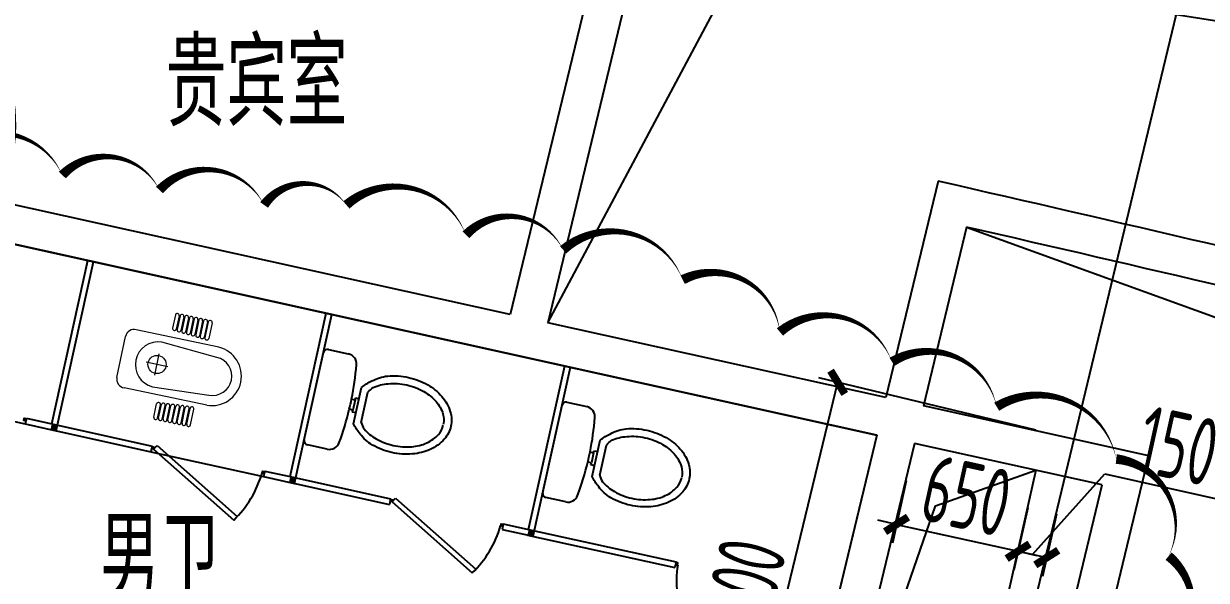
# Model space of a CAD drawing. Header units: millimetres. Extents: x 11639278 to 23698211, y -13072636 to -5537337.
# Drawn here: x 11786703 to 11792853, y -6316888 to -6313994 of the extents above; entities that cross this region are included whole.
import ezdxf
from ezdxf.enums import TextEntityAlignment as Align

# ---------------------------------------------------------------- set-up
doc = ezdxf.new("R2010")
doc.units = ezdxf.units.MM
doc.header["$LTSCALE"] = 10
for name, pattern in [('A2-RI-F1$0$$0$AUDIT_I_130807214254-2', [0]), ('A2-RI-F1$0$CENTER', [2, 1.25, -0.25, 0.25, -0.25]), ('A2-RI-F1$0$DOTE', [2.4200000000000004, 2, -0.2, 0.02, -0.2])]:
    doc.linetypes.add(name, pattern=pattern)
for name, color, linetype in [('A2-RB-F1$0$A-DIMS-100', 1, 'Continuous'), ('A2-RD-F1（少）$0$A-1-1-X-toilel$0$A-FIXT', 55, 'Continuous'), ('A2-RI-F1$0$$0$B1-WC-FIXT', 55, 'A2-RI-F1$0$$0$AUDIT_I_130807214254-2'), ('A2-RI-F1$0$A-1-1-X-toilel$0$A-FIXT', 55, 'Continuous'), ('A2-RI-F1$0$A-DOOR', 32, 'Continuous'), ('A2-RI-F1$0$A-GRID', 1, 'A2-RI-F1$0$CENTER'), ('A2-RI-F1$0$A-HATH-GRAY', 8, 'Continuous'), ('A2-RI-F1$0$A-HOLE', 2, 'Continuous'), ('A2-RI-F1$0$A-SYMB-AREA', 4, 'Continuous'), ('A2-RI-F1$0$A-SYMB-NAME', 4, 'Continuous'), ('A2-RI-F1$0$A-SYMB-VOID', 35, 'Continuous'), ('A2-RI-F1$0$A-WALL', 7, 'Continuous')]:
    doc.layers.add(name, color=color, linetype=linetype)
doc.layers.add('A2-RI-F1$0$A-X-AREA', color=6, linetype='Continuous', plot=False)
doc.styles.add('A2-RB-F1$0$XD2008', font='hzs.shx', dxfattribs={"width": 0.7, "bigfont": 'hztxt.shx'})
doc.styles.add('A2-RI-F1$0$ECADI', font='hzs.shx', dxfattribs={"width": 0.7, "bigfont": 'hztxt.shx'})
doc.dimstyles.new('A2-RB-F1$0$XD100$0', dxfattribs={"dimscale": 100, "dimtxt": 3.5, "dimasz": 1, "dimexe": 1, "dimexo": 2, "dimgap": 0.5, "dimtad": 1, "dimdec": 0, "dimdsep": 46, "dimtxsty": 'A2-RB-F1$0$XD2008', "dimblk1": 'A2-RB-F1$0$_ArchTick', "dimblk2": 'A2-RB-F1$0$_ArchTick', "dimsah": 1, "dimcen": 2.5, "dimclrt": 4, "dimaunit": 1, "dimadec": 0, "dimazin": 0, "dimtfac": 1, "dimtdec": 0, "dimtix": 1, "dimtmove": 1, "dimatfit": 3, "dimfxl": 0, "dimtolj": 1, "dimtzin": 0, "dimarcsym": 0})

# ---------------------------------------------------------------- blocks, each defined once
blk = doc.blocks.new('A2-RB-F1$0$_ArchTick')
at = {"color": 0, "linetype": 'ByBlock', "const_width": 0.4}
blk.add_lwpolyline([(-0.5, -0.5), (0.5, 0.5)], dxfattribs=at)
blk = doc.blocks.new('*D1419')
at = {"layer": 'A2-RB-F1$0$A-DIMS-100', "color": 0, "lineweight": -2, "transparency": 16777216}
for p, q in [((11791968.93455831, -6316107.455299065), (11790838.79786423, -6315835.062288916)), ((11790373.54025455, -6318192.151865003), (11790936.01390058, -6315858.493940074)), ((11791406.46091228, -6318441.113223994), (11790276.3242182, -6318168.720213844))]:
    blk.add_line(p, q, dxfattribs=at)
at = {"layer": 'Defpoints', "color": 0, "transparency": 16777216}
for p in [(11790936.01390058, -6315858.493940074), (11792163.36663101, -6316154.318601381), (11791600.89298499, -6318487.97652631)]:
    blk.add_point(p, dxfattribs=at)
at = {"layer": 'A2-RB-F1$0$A-DIMS-100', "color": 0, "lineweight": -2, "transparency": 16777216, "xscale": 100, "yscale": 100, "zscale": 100}
for p, rotation in [((11790936.01390058, -6315858.493940074), 76.44866309353561), ((11790373.54025455, -6318192.151865003), 256.4486630935356)]:
    blk.add_blockref('A2-RB-F1$0$_ArchTick', p, dxfattribs=dict(at, rotation=rotation))
at = {"layer": 'A2-RB-F1$0$A-DIMS-100', "color": 4, "transparency": 16777216, "insert": (11790436.04099577, -6316972.601687435), "char_height": 350, "attachment_point": 5, "rotation": 76.44866309353561, "style": 'A2-RB-F1$0$XD2008'}
blk.add_mtext('\\A1;2400', dxfattribs=at)
blk = doc.blocks.new('*D723')
at = {"layer": 'A2-RB-F1$0$A-DIMS-100', "color": 0, "lineweight": -2, "transparency": 16777216}
for p, q in [((11791292.04228472, -6316371.216759792), (11791220.47340048, -6316694.701860946)), ((11791924.072569, -6316511.049172752), (11791852.50368476, -6316834.534273906)), ((11791242.07534607, -6316597.062955039), (11791144.43644016, -6316575.461009448)), ((11791242.07534607, -6316597.062955039), (11791874.10563035, -6316736.895367999)), ((11791874.10563035, -6316736.895367999), (11791971.74453625, -6316758.497313588))]:
    blk.add_line(p, q, dxfattribs=at)
at = {"layer": 'Defpoints', "color": 0, "transparency": 16777216}
for p in [(11791335.2461759, -6316175.938947977), (11791967.27646018, -6316315.771360938), (11791874.10563035, -6316736.895367999)]:
    blk.add_point(p, dxfattribs=at)
at = {"layer": 'A2-RB-F1$0$A-DIMS-100', "color": 0, "lineweight": -2, "transparency": 16777216, "xscale": 100, "yscale": 100, "zscale": 100}
for p, rotation in [((11791242.07534607, -6316597.062955039), 347.5246565948707), ((11791874.10563035, -6316736.895367999), 167.5246565948707)]:
    blk.add_blockref('A2-RB-F1$0$_ArchTick', p, dxfattribs=dict(at, rotation=rotation))
at = {"layer": 'A2-RB-F1$0$A-DIMS-100', "color": 4, "transparency": 16777216, "insert": (11791606.69486579, -6316447.291623227), "char_height": 350, "attachment_point": 5, "rotation": 347.5246565948707, "style": 'A2-RB-F1$0$XD2008'}
blk.add_mtext('\\A1;650', dxfattribs=at)
blk = doc.blocks.new('*D724')
at = {"layer": 'A2-RB-F1$0$A-DIMS-100', "color": 0, "lineweight": -2, "transparency": 16777216}
for p, q in [((11791948.71493213, -6316753.402169913), (11792324.68054707, -6316335.19902721)), ((11792324.68054707, -6316335.19902721), (11792991.87973743, -6316482.812322071)), ((11791924.072569, -6316511.049172753), (11791852.50368476, -6316834.534273921)), ((11792073.29117256, -6316544.062776553), (11792001.72228832, -6316867.54787772)), ((11791874.10563035, -6316736.895368013), (11792023.32423391, -6316769.908971813))]:
    blk.add_line(p, q, dxfattribs=at)
at = {"layer": 'Defpoints', "color": 0, "transparency": 16777216}
for p in [(11791967.27646018, -6316315.771360938), (11792116.49506374, -6316348.784964738), (11792023.32423391, -6316769.908971813)]:
    blk.add_point(p, dxfattribs=at)
at = {"layer": 'A2-RB-F1$0$A-DIMS-100', "color": 0, "lineweight": -2, "transparency": 16777216, "xscale": 100, "yscale": 100, "zscale": 100}
for p, rotation in [((11791874.10563035, -6316736.895368013), 167.5246565948673), ((11792023.32423391, -6316769.908971813), 347.5246565948672)]:
    blk.add_blockref('A2-RB-F1$0$_ArchTick', p, dxfattribs=dict(at, rotation=rotation))
at = {"layer": 'A2-RB-F1$0$A-DIMS-100', "color": 4, "transparency": 16777216, "insert": (11792706.88451982, -6316189.318136349), "char_height": 350, "attachment_point": 5, "rotation": 347.5246565948673, "style": 'A2-RB-F1$0$XD2008'}
blk.add_mtext('\\A1;150', dxfattribs=at)
blk = doc.blocks.new('A2-RI-F1$0$5erhfh')
at = {"layer": 'A2-RI-F1$0$A-SYMB-AREA', "style": 'A2-RI-F1$0$ECADI', "width": 0.7}
blk.add_attdef('340M2', text='', height=2.5, dxfattribs=at).set_placement((0, 1.25), align=Align.MIDDLE_LEFT)
at = {"layer": 'A2-RI-F1$0$A-SYMB-NAME', "style": 'A2-RI-F1$0$ECADI', "width": 0.7}
blk.add_attdef('CHINESENAME', (-12.29193252821193, 3.0875), '', height=4.5, dxfattribs=at)
blk = doc.blocks.new('A2-RI-F1$0$door-1000')
for p, q in [((0.6493001440558146, 0.6470603530760854), (0.7083274303022336, 0.7058840215922828)), ((0.7083274303022336, 0.7058840215922828), (0.7083274303022336, 0.7058840215922828)), ((0.7083274303022336, 0.7058840215922828), (0.7671510987011061, 0.6468567355786945)), ((0.6787119787186384, 0.6175467101875256), (0.6493001440558146, 0.6470603530760854)), ((0.7082256213780056, 0.6469585443846881), (0.6787119787186384, 0.6175467101875256)), ((0.7376374560417389, 0.617444901379713), (0.7082256213780056, 0.6469585443846881)), ((0.7671510987011061, 0.6468567355786945), (0.7376374560417389, 0.617444901379713)), ((0.05902728531691537, 0.058823668749028), (-4.638422979041934e-10, 3.510649548843503e-10)), ((-4.638422979041934e-10, 3.510649548843503e-10), (0.05882366746845946, -0.05902728554610803)), ((-4.638422979041934e-10, 3.510649548843503e-10), (-4.638422979041934e-10, 3.510649548843503e-10)), ((0.05892547639177792, -0.0001018084567476762), (0.0884391195140779, 0.02931002574223385)), ((0.0884391195140779, 0.02931002574223385), (0.05902728531691537, 0.058823668749028)), ((0.05882366746845946, -0.05902728554610803), (0.08833731059166894, -0.02961545134712651)), ((0.08833731059166894, -0.02961545134712651), (0.05892547639177792, -0.0001018084567476762)), ((0.1178509532483076, -0.000203617149963975), (0.08833731059166894, -0.02961545134712651)), ((0.08833731059166894, -0.02961545134712651), (0.6765739950369607, -0.619888310551687)), ((0.7060876381601702, -0.5904764763545245), (0.1178509532483076, -0.000203617149963975)), ((0.5050864988024841, -0.3887795741884474), (0.5300519447773695, -0.3639002478448674)), ((0.4506074101691411, -0.4430707346164127), (0.4755728561449359, -0.4181914085038443)), ((0.6182652814331959, -0.502350123713768), (0.6432307274099003, -0.4774707974866033)), ((0.5637861927989434, -0.5566412841435522), (0.588751638309077, -0.5317619579127495)), ((0.6765739950369607, -0.619888310551687), (0.7060876381601702, -0.5904764763545245))]:
    blk.add_line(p, q)
at = {"lineweight": 13}
for p, q in [((0.6432307274099003, -0.4774707974866033), (0.5300519447773695, -0.3639002478448674)), ((0.5637861927989434, -0.5566412841435522), (0.4506074101691411, -0.4430707346164127))]:
    blk.add_line(p, q, dxfattribs=at)
blk.add_arc((0.1481008371338248, 0.02847035136255727), 0.833333333809029, 312.0349782215454, 44.97267390679077, dxfattribs=at)
blk = doc.blocks.new('A2-RI-F1$0$A-1-1-X-toilel$0$A-1-10-01~10(B1~wd)$0$A1088D2A')
at = {"layer": 'A2-RI-F1$0$A-1-1-X-toilel$0$A-FIXT'}
for p, q in [((-0.4300000000000068, 0), (0.4300000000000068, 0)), ((-0.4699999999999704, -0.235336267095184), (-0.4700000000000131, -0.0400000000000027)), ((0.4700000000000131, -0.03999999999999559), (0.4700000000000273, -0.2353362670951911)), ((-0.1762938147833138, -0.4309881117825811), (0.1809100379928869, -0.4309881117825811)), ((-0.06999999999997897, -0.3957167111844802), (-0.04999999999996874, -0.3957167111844767)), ((-0.06999999999999318, -0.4309881117825811), (-0.06999999999997897, -0.3957167111844802)), ((-0.04999999999996874, -0.3957167111844767), (-0.04999999999998295, -0.3605386372609218)), ((0.04999999999999716, -0.3957167111844802), (-0.04999999999996874, -0.3957167111844767)), ((0.05000000000001137, -0.3605386372609218), (0.04999999999999716, -0.3957167111844802)), ((0.04999999999999716, -0.3957167111844802), (0.07000000000000739, -0.3957167111844802)), ((0.07000000000000739, -0.3957167111844802), (0.07000000000000739, -0.4309881117825811)), ((-0.1484167180438694, -0.4997169248503378), (0.1484167180438694, -0.4997169248503378))]:
    blk.add_line(p, q, dxfattribs=at)
for points in [[(0.002308111604786557, -1.35, -0.128380851963308), (-0.133145106430043, -1.314637976685676, -0.106267858386305), (-0.2593697823085719, -1.203377380979279, -0.0850651022026369), (-0.3381833015746485, -1.047009278842657, -0.07442225656738125), (-0.367760314940713, -0.8493990655887919, -0.07442225656738106), (-0.3381833015746487, -0.6517888523349271, -0.09398519693808477), (-0.2593697823085721, -0.5142866828826407, -0.0738717931688168), (-0.1762938147833138, -0.4309881117825811, -0.1309213330563596)], [(0.180910037992887, -0.4309881117825811, -0.07387179316881685), (0.2639860055181452, -0.5142866828826407, -0.09398519693808455), (0.3427995247842218, -0.6517888523349271, -0.0744222565673809), (0.3723765381502862, -0.8493990655887919, -0.07442225656738098), (0.3427995247842218, -1.047009278842656, -0.08506510220263751), (0.2639860055181452, -1.203377380979279, -0.106267858386305), (0.1377613296396161, -1.314637976685676, -0.1283808519633083), (0.002308111604786557, -1.35, -0.1309213330563591)], [(-0.1484167180438695, -0.4997169248503378, 0.07365400395430324), (-0.2043185169707629, -0.5395298440589007, 0.08506510220264732), (-0.2718499929185088, -0.6735140745154038, 0.07442225656737694), (-0.298175316120222, -0.8493990655887919, 0.07442225656738169), (-0.2718499929185058, -1.02528405666219, 0.08506510220263948), (-0.2043185169707648, -1.15926828711868, 0.1062678583862979), (-0.1014907335803409, -1.249905718790097, 0.1283808519633133), (-0.00230811160478661, -1.275798777969936, 0.1313960865787941)], [(0.1484167180438695, -0.4997169248503378, -0.07365400395430324), (0.2043185169707629, -0.5395298440589007, -0.08506510220264732), (0.2718499929185088, -0.6735140745154038, -0.07442225656737694), (0.298175316120222, -0.8493990655887919, -0.07442225656738169), (0.2718499929185058, -1.02528405666219, -0.08506510220263948), (0.2043185169707648, -1.15926828711868, -0.1062678583862979), (0.1014907335803409, -1.249905718790097, -0.1283808519633133), (0.002308111604786609, -1.275798777969936, -0.1313960865787941)]]:
    blk.add_lwpolyline(points, format="xyb", dxfattribs=at)
for centre, radius, start, end in [((-0.4300000000000104, -0.0400000000000027), 0.0400000000000027, 89.99999999999491, 180), ((0.4300000000000104, -0.0400000000000027), 0.0400000000000027, 1.017777498068325e-11, 90.0000000000051), ((-0.3699999999999424, -0.2353362670952195), 0.1000000000000286, 179.9999999999796, 262.0681383419005), ((9.201519754475918e-13, 2.420261888217401), 2.781250000000108, 262.068138341904, 268.9699080231065), ((-8.704157186678607e-13, 2.420261888217535), 2.781250000000242, 271.0300919768929, 277.9318616580958), ((0.3700000000000063, -0.2353362670952266), 0.100000000000021, 277.931861658096, 2.035554996136651e-11), ((2.842084206866602e-14, 2.420261888217462), 2.781250000000046, 268.969908023125, 271.0300919768748)]:
    blk.add_arc(centre, radius, start, end, dxfattribs=at)
blk = doc.blocks.new('A2-RI-F1$0$hryhyh')
at = {"layer": 'A2-RI-F1$0$$0$B1-WC-FIXT', "lineweight": 13}
for p, q in [((281.1622220370919, 218.4351166635752), (266.6157550178468, 149.4464007876813)), ((281.1622220370919, 218.4351166635752), (266.6157550178468, 149.4464007876813)), ((300.7319285906851, 214.3087883628905), (286.1854615751654, 145.32007248234)), ((300.7319285906851, 214.3087883628905), (286.1854615751654, 145.32007248234)), ((305.6243552304804, 213.277206283994), (290.6772738154978, 142.3885188987479)), ((305.6243552304804, 213.277206283994), (290.6772738154978, 142.3885188987479)), ((293.0102394632995, 226.1568057946861), (293.0102394632995, 226.1568057946861)), ((293.0102394632995, 226.1568057946861), (293.0102394632995, 226.1568057946861)), ((325.1940617859364, 209.1508779814467), (310.2469803728163, 138.2621905943379)), ((325.1940617859364, 209.1508779814467), (310.2469803728163, 138.2621905943379)), ((330.0864884257317, 208.1192959044129), (314.7387926131487, 135.3306370098144)), ((330.0864884257317, 208.1192959044129), (314.7387926131487, 135.3306370098144)), ((317.4723726585507, 220.9988954141736), (317.4723726585507, 220.9988954141736)), ((317.4723726585507, 220.9988954141736), (317.4723726585507, 220.9988954141736)), ((349.6561949830502, 203.9929676018655), (334.3084991704673, 131.204308707267)), ((349.6561949830502, 203.9929676018655), (334.3084991704673, 131.204308707267)), ((354.5486216247082, 202.9613855239004), (338.8003114107996, 128.2727551171556)), ((354.5486216247082, 202.9613855239004), (338.8003114107996, 128.2727551171556)), ((341.934505853802, 215.8409850355238), (341.934505853802, 215.8409850355238)), ((341.934505853802, 215.8409850355238), (341.934505853802, 215.8409850355238)), ((374.1183281783015, 198.8350572232157), (358.3700179681182, 124.146426813677)), ((374.1183281783015, 198.8350572232157), (358.3700179681182, 124.146426813677)), ((379.0107548162341, 197.8034751471132), (362.8618302121758, 121.2148732291535)), ((379.0107548162341, 197.8034751471132), (362.8618302121758, 121.2148732291535)), ((366.3966390527785, 210.6830746522173), (366.3966390527785, 210.6830746522173)), ((366.3966390527785, 210.6830746522173), (366.3966390527785, 210.6830746522173)), ((398.5804613754153, 193.6771468454972), (382.4315367676318, 117.0885449247435)), ((398.5804613754153, 193.6771468454972), (382.4315367676318, 117.0885449247435)), ((403.4728880152106, 192.645564770326), (386.9233490079641, 114.1569913430139)), ((403.4728880152106, 192.645564770326), (386.9233490079641, 114.1569913430139)), ((390.8587722480297, 205.5251642735675), (390.8587722480297, 205.5251642735675)), ((390.8587722480297, 205.5251642735675), (390.8587722480297, 205.5251642735675)), ((423.0425945725292, 188.5192364649847), (406.4930555652827, 110.0306630367413)), ((423.0425945725292, 188.5192364649847), (406.4930555652827, 110.0306630367413)), ((427.9350212123245, 187.4876543916762), (410.9848678056151, 107.0991094484925)), ((427.9350212123245, 187.4876543916762), (410.9848678056151, 107.0991094484925)), ((415.3209054488689, 200.3672538939863), (415.3209054488689, 200.3672538939863)), ((415.3209054488689, 200.3672538939863), (415.3209054488689, 200.3672538939863)), ((439.7830386422575, 195.2093435181305), (439.7830386422575, 195.2093435181305)), ((439.7830386422575, 195.2093435181305), (439.7830386422575, 195.2093435181305)), ((464.2451718375087, 190.051433134824), (464.2451718375087, 190.051433134824)), ((464.2451718375087, 190.051433134824), (464.2451718375087, 190.051433134824)), ((507.6335885543376, 50.25531453359872), (78.15152756311, 140.8128289682791)), ((274.3374441452324, 137.5983833577484), (274.3374441452324, 137.5983833577484)), ((274.3374441452324, 137.5983833577484), (274.3374441452324, 137.5983833577484)), ((298.3989629428834, 130.5405014688149), (298.3989629428834, 130.5405014688149)), ((298.3989629428834, 130.5405014688149), (298.3989629428834, 130.5405014688149)), ((298.7995773423463, 132.4404729763046), (298.7995773423463, 132.4404729763046)), ((298.7995773423463, 132.4404729763046), (298.7995773423463, 132.4404729763046)), ((322.4604817405343, 123.4826195789501), (322.4604817405343, 123.4826195789501)), ((322.4604817405343, 123.4826195789501), (322.4604817405343, 123.4826195789501)), ((323.2617105375975, 127.2825626004487), (323.2617105375975, 127.2825626004487)), ((323.2617105375975, 127.2825626004487), (323.2617105375975, 127.2825626004487)), ((447.5047277677804, 183.3613260863349), (430.5545743629336, 102.9727811468765)), ((447.5047277677804, 183.3613260863349), (430.5545743629336, 102.9727811468765)), ((452.3971544075757, 182.329744012095), (435.046386603266, 100.0412275604904)), ((452.3971544075757, 182.329744012095), (435.046386603266, 100.0412275604904)), ((471.9668609648943, 178.203415710479), (454.6160931605846, 95.91489925794303)), ((471.9668609648943, 178.203415710479), (454.6160931605846, 95.91489925794303)), ((-22.37881116755307, -106.1347366115078), (22.37881116755307, 106.1347366115078)), ((496.5116420537233, -2.492119202390313), (210.391920318827, 76.8984239352867)), ((346.5220005400479, 116.424737688154), (346.5220005400479, 116.424737688154)), ((346.5220005400479, 116.424737688154), (346.5220005400479, 116.424737688154)), ((370.5835193376988, 109.3668558001518), (370.5835193376988, 109.3668558001518)), ((370.5835193376988, 109.3668558001518), (370.5835193376988, 109.3668558001518)), ((394.6450381353498, 102.3089739112183), (394.6450381353498, 102.3089739112183)), ((394.6450381353498, 102.3089739112183), (394.6450381353498, 102.3089739112183)), ((418.7065569330007, 95.25109202135354), (418.7065569330007, 95.25109202135354)), ((418.7065569330007, 95.25109202135354), (418.7065569330007, 95.25109202135354)), ((442.7680757306516, 88.19321013148874), (442.7680757306516, 88.19321013148874)), ((442.7680757306516, 88.19321013148874), (442.7680757306516, 88.19321013148874)), ((174.1251322049648, -95.10204465128481), (197.6992923822254, 16.70180689077824)), ((241.8141380641609, -50.98719897028059), (130.0102865230292, -27.41303879115731)), ((444.1264125537127, -250.9366185208783), (14.64435158483684, -160.3791040889919)), ((161.4325042162091, -155.29866168648), (455.2483590394258, -198.1891847793013)), ((195.4171531014144, -236.6924688518047), (195.4171531014144, -236.6924688518047)), ((219.8792862985283, -241.8503792276606), (219.8792862985283, -241.8503792276606)), ((220.279900694266, -239.9504077229649), (220.279900694266, -239.9504077229649)), ((245.1426482908428, -243.2083465876058), (245.1426482908428, -243.2083465876058)), ((188.5923752114177, -317.5292021594942), (203.1388422269374, -248.5404862836003)), ((193.484801851213, -318.5607842346653), (208.4318832661957, -247.6720968466252)), ((213.0545084085315, -322.6871125372127), (228.0015898216516, -251.7984251528978)), ((217.9469350483268, -323.7186946142465), (233.2946308609098, -250.9300357159227)), ((237.5166416056454, -327.8450229158625), (252.8643374163657, -255.0563640194014)), ((242.4090682454407, -328.8766049928963), (258.157378455624, -254.1879745833576)), ((244.3414194937795, -247.0082896100357), (244.3414194937795, -247.0082896100357)), ((261.9787748008966, -333.0029332954437), (277.7270850129426, -258.3143028868362)), ((266.8712014406919, -334.0345153734088), (283.0201260484755, -257.4459134563804)), ((270.0053958836943, -246.4662854615599), (270.0053958836943, -246.4662854615599)), ((286.4409079980105, -338.1608436750248), (302.5898326057941, -261.5722417589277)), ((291.3333346378058, -339.1924257539213), (307.8828736450523, -260.7038523238152)), ((294.8681434802711, -249.7242243262008), (294.8681434802711, -249.7242243262008)), ((310.9030411951244, -343.3187540536746), (327.4525802005082, -264.8301806244999)), ((315.795467833057, -344.3503361316398), (332.7456212379038, -263.9617911921814)), ((319.7308910749853, -252.9821631973609), (319.7308910749853, -252.9821631973609)), ((335.3651743903756, -348.4766644332558), (352.3153277952224, -268.0881194975227)), ((340.2576010301709, -349.5082465121523), (357.6083688344806, -267.2197300614789)), ((344.5936386696994, -256.2401020638645), (344.5936386696994, -256.2401020638645)), ((359.8273075874895, -353.6345748128369), (377.1780753917992, -271.3460583621636)), ((369.4563862644136, -259.498040933162), (369.4563862644136, -259.498040933162)), ((176.7443577833474, -325.2508912822232), (176.7443577833474, -325.2508912822232)), ((201.2064909785986, -330.408801663667), (201.2064909785986, -330.408801663667)), ((225.6686241757125, -335.5667120432481), (225.6686241757125, -335.5667120432481)), ((250.1307573709637, -340.7246224246919), (250.1307573709637, -340.7246224246919)), ((274.5928905680776, -345.8825328014791), (274.5928905680776, -345.8825328014791)), ((299.0550237633288, -351.0404431829229), (299.0550237633288, -351.0404431829229)), ((323.5171569604427, -356.1983535634354), (323.5171569604427, -356.1983535634354)), ((347.9792901575565, -361.3562639411539), (347.9792901575565, -361.3562639411539))]:
    blk.add_line(p, q, dxfattribs=at)
blk.add_lwpolyline([(169.0226686559618, -313.4028738550842), (183.5691356696188, -244.4141579801217)], dxfattribs=at)
blk.add_circle((185.9122122935951, -39.20011888351291), 47.13108227335032, dxfattribs=at)
for centre, radius, start, end in [((290.9470753092319, 216.3719525123015), 9.999999999999996, 78.0934284001386, 168.0934283891294), ((290.9470753092319, 216.3719525123015), 9.999999999999996, 78.0934284001386, 168.0934283891294), ((290.9470753092319, 216.3719525123015), 9.999999999999996, 348.0934283891294, 78.0934284001386), ((290.9470753092319, 216.3719525123015), 9.999999999999996, 348.0934283891294, 78.0934284001386), ((315.4092085082084, 211.2140421327204), 9.999999999999996, 78.0934284001386, 168.0934283891294), ((315.4092085082084, 211.2140421327204), 9.999999999999996, 78.0934284001386, 168.0934283891294), ((315.4092085082084, 211.2140421327204), 9.999999999999996, 348.0934283891294, 78.0934284001386), ((315.4092085082084, 211.2140421327204), 9.999999999999996, 348.0934283891294, 78.0934284001386), ((339.8713417053223, 206.0561317559332), 9.999999999999996, 78.0934284001386, 168.0934283891294), ((339.8713417053223, 206.0561317559332), 9.999999999999996, 78.0934284001386, 168.0934283891294), ((339.8713417053223, 206.0561317559332), 9.999999999999996, 348.0934283891294, 78.0934284001386), ((339.8713417053223, 206.0561317559332), 9.999999999999996, 348.0934283891294, 78.0934284001386), ((364.3334749005735, 200.8982213754207), 9.999999999999996, 78.0934284001386, 168.0934283891294), ((364.3334749005735, 200.8982213754207), 9.999999999999996, 78.0934284001386, 168.0934283891294), ((364.3334749005735, 200.8982213754207), 9.999999999999996, 348.0934283891294, 78.0934284001386), ((364.3334749005735, 200.8982213754207), 9.999999999999996, 348.0934283891294, 78.0934284001386), ((388.7956081014127, 195.7403109949082), 9.999999999999996, 78.0934284001386, 168.0934283891294), ((388.7956081014127, 195.7403109949082), 9.999999999999996, 78.0934284001386, 168.0934283891294), ((388.7956081014127, 195.7403109949082), 9.999999999999996, 348.0934283891294, 78.0934284001386), ((388.7956081014127, 195.7403109949082), 9.999999999999996, 348.0934283891294, 78.0934284001386), ((413.2577412966639, 190.5824006162584), 9.999999999999996, 78.0934284001386, 168.0934283891294), ((413.2577412966639, 190.5824006162584), 9.999999999999996, 78.0934284001386, 168.0934283891294), ((413.2577412966639, 190.5824006162584), 9.999999999999996, 348.0934283891294, 78.0934284001386), ((413.2577412966639, 190.5824006162584), 9.999999999999996, 348.0934283891294, 78.0934284001386), ((437.7198744881898, 185.4244902366772), 9.999999999999996, 78.0934284001386, 168.0934283891294), ((437.7198744881898, 185.4244902366772), 9.999999999999996, 78.0934284001386, 168.0934283891294), ((437.7198744881898, 185.4244902366772), 9.999999999999996, 348.0934283891294, 78.0934284001386), ((437.7198744881898, 185.4244902366772), 9.999999999999996, 348.0934283891294, 78.0934284001386), ((462.1820076871663, 180.2665798580274), 9.999999999999996, 78.0934284001386, 168.0934283891294), ((462.1820076871663, 180.2665798580274), 9.999999999999996, 78.0934284001386, 168.0934283891294), ((462.1820076871663, 180.2665798580274), 9.999999999999996, 348.0934283891294, 78.0934284001386), ((462.1820076871663, 180.2665798580274), 9.999999999999996, 348.0934283891294, 78.0934284001386), ((65.53343231417239, 98.9178617009893), 43.75390965208761, 73.23853746128947, 170.5061115302205), ((276.4006082955748, 147.3832366364077), 9.999999999999996, 168.0934283891294, 258.0934284001386), ((276.4006082955748, 147.3832366364077), 9.999999999999996, 168.0934283891294, 258.0934284001386), ((276.4006082955748, 147.3832366364077), 9.999999999999996, 258.0934284001386, 348.0934283891294), ((276.4006082955748, 147.3832366364077), 9.999999999999996, 258.0934284001386, 348.0934283891294), ((300.4621270950884, 140.3253547493368), 9.999999999999996, 168.0934283891294, 258.0934284001386), ((300.4621270950884, 140.3253547493368), 9.999999999999996, 168.0934283891294, 258.0934284001386), ((300.4621270950884, 140.3253547493368), 9.999999999999996, 258.0934284001386, 348.0934283891294), ((300.4621270950884, 140.3253547493368), 9.999999999999996, 258.0934284001386, 348.0934283891294), ((324.5236458908767, 133.2674728576094), 9.999999999999996, 168.0934283891294, 258.0934284001386), ((324.5236458908767, 133.2674728576094), 9.999999999999996, 168.0934283891294, 258.0934284001386), ((324.5236458908767, 133.2674728576094), 9.999999999999996, 258.0934284001386, 348.0934283891294), ((324.5236458908767, 133.2674728576094), 9.999999999999996, 258.0934284001386, 348.0934283891294), ((348.5851646941155, 126.2095909649506), 9.999999999999996, 168.0934283891294, 258.0934284001386), ((348.5851646941155, 126.2095909649506), 9.999999999999996, 168.0934283891294, 258.0934284001386), ((348.5851646941155, 126.2095909649506), 9.999999999999996, 258.0934284001386, 348.0934283891294), ((348.5851646941155, 126.2095909649506), 9.999999999999996, 258.0934284001386, 348.0934283891294), ((192.0957079213113, -40.50392652675509), 118.8194566650601, 81.14216409934464, 255.0446927033279), ((372.6466834917665, 119.1517090778798), 9.999999999999996, 168.0934283891294, 258.0934284001386), ((372.6466834917665, 119.1517090778798), 9.999999999999996, 168.0934283891294, 258.0934284001386), ((372.6466834917665, 119.1517090778798), 9.999999999999996, 258.0934284001386, 348.0934283891294), ((372.6466834917665, 119.1517090778798), 9.999999999999996, 258.0934284001386, 348.0934283891294), ((396.7082022838295, 112.0938271870837), 9.999999999999996, 168.0934283891294, 258.0934284001386), ((396.7082022838295, 112.0938271870837), 9.999999999999996, 168.0934283891294, 258.0934284001386), ((396.7082022838295, 112.0938271870837), 9.999999999999996, 258.0934284001386, 348.0934283891294), ((396.7082022838295, 112.0938271870837), 9.999999999999996, 258.0934284001386, 348.0934283891294), ((420.7697210852057, 105.0359453009441), 9.999999999999996, 168.0934283891294, 258.0934284001386), ((420.7697210852057, 105.0359453009441), 9.999999999999996, 168.0934283891294, 258.0934284001386), ((420.7697210852057, 105.0359453009441), 9.999999999999996, 258.0934284001386, 348.0934283891294), ((420.7697210852057, 105.0359453009441), 9.999999999999996, 258.0934284001386, 348.0934283891294), ((444.8312398828566, 97.97806340735406), 9.999999999999996, 168.0934283891294, 258.0934284001386), ((444.8312398828566, 97.97806340735406), 9.999999999999996, 168.0934283891294, 258.0934284001386), ((444.8312398828566, 97.97806340735406), 9.999999999999996, 258.0934284001386, 348.0934283891294), ((444.8312398828566, 97.97806340735406), 9.999999999999996, 258.0934284001386, 348.0934283891294), ((470.6767665445805, -99.24353529792279), 153.9990675103601, 260.0722649711289, 76.11459184628347), ((474.556432666257, -100.0615739384666), 100.0091481639029, 258.8684040307793, 77.31845274572116), ((20.01578135415912, -116.9561567930505), 43.75390965208761, 165.6807452876022, 262.948319405186), ((193.3539889492095, -246.4773221313953), 9.999999999999996, 78.0934284001386, 168.0934283891294), ((193.3539889492095, -246.4773221313953), 9.999999999999996, 348.0934283891294, 78.0934284001386), ((218.2167365439236, -249.7352609978989), 9.999999999999996, 78.0934284001386, 168.0934283891294), ((218.2167365439236, -249.7352609978989), 9.999999999999996, 348.0934283891294, 78.0934284001386), ((243.0794841386378, -252.9931998653337), 9.999999999999996, 78.0934284001386, 168.0934283891294), ((243.0794841386378, -252.9931998653337), 9.999999999999996, 348.0934283891294, 78.0934284001386), ((267.9422317333519, -256.2511387383565), 9.999999999999996, 78.0934284001386, 168.0934283891294), ((267.9422317333519, -256.2511387383565), 9.999999999999996, 348.0934283891294, 78.0934284001386), ((292.8049793280661, -259.5090776029974), 9.999999999999996, 78.0934284001386, 168.0934283891294), ((292.8049793280661, -259.5090776029974), 9.999999999999996, 348.0934283891294, 78.0934284001386), ((317.6677269227803, -262.7670164750889), 9.999999999999996, 78.0934284001386, 168.0934283891294), ((317.6677269227803, -262.7670164750889), 9.999999999999996, 348.0934283891294, 78.0934284001386), ((342.5304745174944, -266.0249553425238), 9.999999999999996, 78.0934284001386, 168.0934283891294), ((342.5304745174944, -266.0249553425238), 9.999999999999996, 348.0934283891294, 78.0934284001386), ((367.3932221122086, -269.2828942155465), 9.999999999999996, 78.0934284001386, 168.0934283891294), ((367.3932221122086, -269.2828942155465), 9.999999999999996, 348.0934283891294, 78.0934284001386), ((178.8075219336897, -315.4660380072892), 9.999999999999996, 168.0934283891294, 258.0934284001386), ((178.8075219336897, -315.4660380072892), 9.999999999999996, 258.0934284001386, 348.0934283891294), ((203.2696551308036, -320.6239483878016), 9.999999999999996, 168.0934283891294, 258.0934284001386), ((203.2696551308036, -320.6239483878016), 9.999999999999996, 258.0934284001386, 348.0934283891294), ((227.7317883260548, -325.7818587683141), 9.999999999999996, 168.0934283891294, 258.0934284001386), ((227.7317883260548, -325.7818587683141), 9.999999999999996, 258.0934284001386, 348.0934283891294), ((252.1939215231687, -330.9397691460326), 9.999999999999996, 168.0934283891294, 258.0934284001386), ((252.1939215231687, -330.9397691460326), 9.999999999999996, 258.0934284001386, 348.0934283891294), ((276.6560547184199, -336.0976795246825), 9.999999999999996, 168.0934283891294, 258.0934284001386), ((276.6560547184199, -336.0976795246825), 9.999999999999996, 258.0934284001386, 348.0934283891294), ((301.1181879155338, -341.255589902401), 9.999999999999996, 168.0934283891294, 258.0934284001386), ((301.1181879155338, -341.255589902401), 9.999999999999996, 258.0934284001386, 348.0934283891294), ((325.5803211126477, -346.4135002810508), 9.999999999999996, 168.0934283891294, 258.0934284001386), ((325.5803211126477, -346.4135002810508), 9.999999999999996, 258.0934284001386, 348.0934283891294), ((350.0424543097615, -351.5714106597006), 9.999999999999996, 168.0934283891294, 258.0934284001386), ((350.0424543097615, -351.5714106597006), 9.999999999999996, 258.0934284001386, 348.0934283891294)]:
    blk.add_arc(centre, radius, start, end, dxfattribs=at)
blk = doc.blocks.new('A2-RI-F1')
at = {"layer": 'A2-RI-F1$0$A-HATH-GRAY', "ltscale": 3}
h = blk.add_hatch(color=256, dxfattribs=at)
h.paths.add_polyline_path([(11790116.08440735, -6326355.420583756), (11789336.48704571, -6326175.721999056), (11789104.02789268, -6327140.176331323), (11789881.7562484, -6327327.629271274)], flags=17)
h.paths.add_polyline_path([(11784982.07750059, -6317845.927547015), (11785569.17010833, -6317969.710703944), (11785692.95326526, -6317382.618096206), (11785105.86065752, -6317258.834939277)])
h.paths.add_polyline_path([(11783331.63540817, -6325673.828983516), (11783918.72801591, -6325797.612140444), (11784042.51117283, -6325210.519532707), (11783455.4185651, -6325086.736375777)], flags=17)
h.paths.add_polyline_path([(11787538.95659537, -6310566.061386202), (11786168.76169603, -6310278.714510296), (11785797.41200836, -6312039.993362097), (11787167.60690771, -6312327.340238004)])
h.paths.add_polyline_path([(11778410.62245153, -6308757.447392059), (11777032.7416437, -6308509.562804598), (11776712.11847465, -6310280.778366802), (11778089.99928248, -6310528.662954263)])
h.paths.add_polyline_path([(11790242.3600651, -6324537.328204209), (11791465.11188933, -6319482.900487989), (11790976.76614521, -6319370.335921482), (11791211.09430416, -6318398.12723396), (11791992.60684113, -6318578.287661324), (11790534.71163159, -6324604.715762605)])
edge = h.paths.add_edge_path()
edge.add_arc((11715428.67205148, -6654719.330084357), 328247.9795160223, 79.92266014707627, 81.00674811684888, ccw=False)
edge.add_line((11772864.63270262, -6331535.409567832), (11773061.22478829, -6330451.810558354))
edge.add_line((11773061.22478829, -6330451.810558354), (11774438.40910733, -6330701.106125399))
edge.add_line((11774438.40910733, -6330701.106125399), (11774242.24376963, -6331784.782944146))
edge.add_arc((11720000.66023522, -6627501.219028139), 300649.8959829168, 78.2274827493768, 79.60609913589502, ccw=False)
edge.add_line((11781341.20636825, -6333175.383677858), (11781568.29230941, -6332098.352867032))
edge.add_line((11781568.29230941, -6332098.352867032), (11782938.28711665, -6332386.645067665))
edge.add_line((11782938.28711665, -6332386.645067665), (11782711.08888637, -6333464.210995262))
edge.add_arc((11720000.66025055, -6627501.218953365), 300649.8959065875, 77.05850786861481, 77.96068022842718, ccw=False)
edge.add_line((11787332.99463505, -6334488.050896065), (11787450.15923036, -6334001.944412149))
edge.add_line((11787450.15923036, -6334001.944412149), (11788229.75659201, -6334181.64299685))
edge.add_line((11788229.75659201, -6334181.64299685), (11788112.58213476, -6334667.770404884))
edge.add_line((11788112.58213476, -6334667.770404884), (11791758.17982042, -6335546.492573418))
edge.add_line((11791758.17982042, -6335546.492573418), (11791875.34972358, -6335060.364067676))
edge.add_line((11791875.34972358, -6335060.364067676), (11792167.69873419, -6335127.751036939))
edge.add_line((11792167.69873419, -6335127.751036939), (11793115.12148292, -6331196.970241321))
edge.add_line((11793115.12148292, -6331196.970241321), (11789518.12823036, -6330329.998559081))
edge.add_line((11789518.12823036, -6330329.998559081), (11789588.42323071, -6330038.350461305))
edge.add_line((11789588.42323071, -6330038.350461305), (11792893.76428709, -6330835.029860979))
edge.add_line((11792893.76428709, -6330835.029860979), (11793527.30042168, -6328206.553466046))
edge.add_line((11793527.30042168, -6328206.553466046), (11790221.95518572, -6327409.877326669))
edge.add_line((11790221.95518572, -6327409.877326669), (11790291.81084261, -6327117.872597164))
edge.add_line((11790291.81084261, -6327117.872597164), (11793598.84220926, -6327909.006524483))
edge.add_line((11793598.84220926, -6327909.006524483), (11793761.62991507, -6327234.339242093))
edge.add_line((11793761.62991507, -6327234.339242093), (11794248.8782661, -6327346.650857532))
edge.add_line((11794248.8782661, -6327346.650857532), (11795889.11156035, -6320541.454822238))
edge.add_line((11795889.11156035, -6320541.454822238), (11795401.86320933, -6320429.143206801))
edge.add_line((11795401.86320933, -6320429.143206801), (11795636.30384598, -6319456.961643168))
edge.add_line((11795636.30384598, -6319456.961643168), (11796415.78872992, -6319636.63310398))
edge.add_line((11796415.78872992, -6319636.63310398), (11794305.0862716, -6328393.767867261))
edge.add_line((11794305.0862716, -6328393.767867261), (11793818.89614066, -6328277.065346335))
edge.add_line((11793818.89614066, -6328277.065346335), (11793208.84808423, -6330808.106095122))
edge.add_line((11793208.84808423, -6330808.106095122), (11793694.92826932, -6330925.264351713))
edge.add_line((11793694.92826932, -6330925.264351713), (11792418.74809936, -6336220.03325031))
edge.add_arc((11720132.33392726, -6626770.158887025), 299407.249714115, 76.02894159591493, 81.04323988807005)
edge.add_line((11766746.75925568, -6331013.846135003), (11766739.78624526, -6330506.692948949))
at = {"layer": 'A2-RI-F1$0$A-GRID', "linetype": 'A2-RI-F1$0$DOTE', "ltscale": 3000}
blk.add_line((11793700.88847131, -6309775.264128854), (11787757.94305555, -6334432.066745132), dxfattribs=at)
at = {"layer": 'A2-RI-F1$0$A-GRID', "linetype": 'A2-RI-F1$0$DOTE'}
for radius, end in [(323299.9999999902, 81.42036267347753), (316699.9999999902, 81.4211013305842)]:
    blk.add_arc((11720000.63904913, -6627501.320939044), radius, 75.58928457788856, end, dxfattribs=at)
at = {"layer": 'A2-RI-F1$0$A-HOLE'}
blk.add_line((11791967.27646018, -6316315.771360938), (11791480.09285691, -6318460.128807529), dxfattribs=at)
at = {"layer": 'A2-RI-F1$0$A-SYMB-VOID', "ltscale": 500}
for points in [[(11789428.99510646, -6315549.357450437), (11790471.1565599, -6313594.257082636), (11797403.38546692, -6314685.627321085)], [(11791606.28273584, -6315051.430089003), (11796031.37786093, -6316652.660843443), (11796220.88938965, -6319591.708457837)], [(11790823.16479841, -6318300.523342169), (11791444.16081, -6316500.003112284), (11791967.27646018, -6316315.771360938)]]:
    blk.add_lwpolyline(points, dxfattribs=at)
at = {"layer": 'A2-RI-F1$0$A-WALL'}
for p, q in [((11789858.36953232, -6312914.371065455), (11789233.68285486, -6315506.145939689)), ((11790053.55495976, -6312958.108759488), (11789428.99510646, -6315549.357450437)), ((11789233.68285486, -6315506.145939689), (11785838.26579503, -6314754.932948331)), ((11791458.17629464, -6314812.365472432), (11791186.8054928, -6315938.261074145)), ((11791139.93392424, -6316132.727437219), (11785796.99660471, -6314950.638799581)), ((11791606.28273585, -6315051.430088999), (11791382.11774446, -6315981.472584906)), ((11791186.8054928, -6315938.261074145), (11789428.99510646, -6315549.357450437)), ((11792553.99113426, -6316240.741622891), (11791382.11774446, -6315981.472584906)), ((11791139.93376411, -6316132.728101594), (11790625.15765403, -6318268.492724304)), ((11791335.24601577, -6316175.939612354), (11790820.46990563, -6318311.704235241)), ((11792311.80731536, -6316391.996475492), (11791335.2461759, -6316175.938947978)), ((11791990.69166581, -6318577.825818662), (11792553.99113426, -6316240.741622891)), ((11791795.7923254, -6318532.901172484), (11792311.80731536, -6316391.996475492))]:
    blk.add_line(p, q, dxfattribs=at)
for centre, radius, start, end in [((11720000.55936371, -6627501.65154245), 322249.9999975578, 76.1019526144028, 77.44438851733038), ((11720000.63904968, -6627501.320936679), 320749.9999975578, 76.1003311894763, 77.12747540281698), ((11720000.63904968, -6627501.320936679), 320549.9999975578, 76.1001138185555, 77.09214815078053)]:
    blk.add_arc(centre, radius, start, end, dxfattribs=at)
at = {"layer": 'A2-RI-F1$0$A-X-AREA'}
blk.add_lwpolyline([(11785796.99660472, -6314950.638799582), (11791139.93376411, -6316132.728101594), (11790625.15765403, -6318268.492724304), (11788956.55150587, -6317899.324931547), (11788440.73810774, -6320345.644323105), (11786390.22005158, -6319891.981111074), (11786493.38334117, -6319402.714339922), (11786395.73962421, -6319381.111329827), (11785838.58479775, -6322023.498404375), (11784373.89904247, -6321699.595536449), (11785177.75669836, -6317887.184732893), (11785569.17010833, -6317969.710703945), (11785692.95318969, -6317382.618454608), (11785301.5581829, -6317300.096041983)], close=True, dxfattribs=at)
at = {"layer": 'Defpoints'}
for points in [[(11787953.60588956, -6314936.350516841, 0, 50, 0.52056705), (11787409.42769751, -6314858.662926141, 0, 50, 0.52056705), (11787409.42769751, -6314858.662926141, 0, 50, 0.52056705), (11786904.1268063, -6314780.975335442, 0, 50, 0.52056705), (11786904.1268063, -6314780.975335442, 0, 50, 0.52056705), (11786321.09731832, -6314664.437974345, 0, 50, 0.52056705), (11786321.09731832, -6314664.437974345, 0, 50, 0.52056705), (11785815.77042222, -6314625.600154044, 0, 50, 0.52056705), (11785815.77042222, -6314625.600154044, 0, 50, 0.52056705), (11785349.34683183, -6314819.825105841, 0, 50, 0.52056705), (11785349.34683183, -6314819.825105842, 0, 50, 0.52056705), (11785193.86363341, -6315363.650190834, 0, 50, 0.52056705), (11785193.86363341, -6315363.650190834, 0, 50, 0.52056705), (11785038.38043498, -6315985.162866525, 0, 50, 0.52056705), (11785038.38043498, -6315985.162866525, 0, 50, 0.52056705), (11784882.92324144, -6316528.987951516, 0, 50, 0.52056705), (11784882.92324144, -6316528.987951516, 0, 50, 0.52056705), (11784844.04594062, -6317033.97521621, 0, 50, 0.52056705)], [(11792617.97181785, -6317305.887758708, 0, 50, 0.52056705), (11792656.84911868, -6316762.062673712, 0, 50, 0.52056705), (11792656.84911868, -6316762.062673712, 0, 50, 0.52056705), (11792384.76002266, -6316257.075409021, 0, 50, 0.52056705), (11792384.76002266, -6316257.075409021, 0, 50, 0.52056705), (11791762.82722897, -6315985.162866525, 0, 50, 0.52056705), (11791762.82722897, -6315985.162866525, 0, 50, 0.52056705), (11791218.64903692, -6315752.100094428, 0, 50, 0.52056705), (11791218.64903692, -6315752.100094428, 0, 50, 0.52056705), (11790635.61954894, -6315596.712962931, 0, 50, 0.52056705), (11790635.61954894, -6315596.712962931, 0, 50, 0.52056705), (11790130.31865772, -6315324.800420435, 0, 50, 0.52056705), (11790130.31865772, -6315324.800420435, 0, 50, 0.52056705), (11789508.38586403, -6315169.425239036, 0, 50, 0.52056705), (11789508.38586403, -6315169.425239036, 0, 50, 0.52056705), (11789003.08497282, -6315091.737648337, 0, 50, 0.52056705), (11789003.08497282, -6315091.737648336, 0, 50, 0.52056705), (11788381.178184, -6314936.350516841, 0, 50, 0.52056705), (11788381.178184, -6314936.350516841, 0, 50, 0.52056705), (11787953.60588956, -6314936.350516841, 0, 0, 0)]]:
    blk.add_lwpolyline(points, format="xyseb", dxfattribs=at)
ref = blk.add_blockref('A2-RI-F1$0$5erhfh', (11788671.1932528, -6314835.250000119), dxfattribs=dict(xscale=100, yscale=100, zscale=100))
ref.add_attrib('CHINESENAME', '贵宾室', (11787442, -6314526.5), dxfattribs={"layer": 'A2-RI-F1$0$A-SYMB-NAME', "height": 450, "style": 'A2-RI-F1$0$ECADI', "width": 0.7})
blk.add_blockref('A2-RI-F1$0$hryhyh', (11787210.8253726, -6315726.64304245))
ref = blk.add_blockref('A2-RI-F1$0$5erhfh', (11788325.19649294, -6317320.59967041), dxfattribs=dict(xscale=100, yscale=100, zscale=100))
ref.add_attrib('340M2', '24.21m2', (11786961, -6317382), dxfattribs={"layer": 'A2-RI-F1$0$A-SYMB-AREA', "height": 250, "style": 'A2-RI-F1$0$ECADI', "width": 0.7})
ref.add_attrib('CHINESENAME', '男卫', (11787096.00324014, -6317011.849670291), dxfattribs={"layer": 'A2-RI-F1$0$A-SYMB-NAME', "height": 450, "style": 'A2-RI-F1$0$ECADI', "width": 0.7})
at = {"layer": 'A2-RI-F1$0$A-1-1-X-toilel$0$A-FIXT', "xscale": 540.0000000000126, "yscale": 540.0000000000126, "zscale": 540.0000000000126, "rotation": 77.5246565593582}
for p in [(11788212.34802262, -6315930.538043417), (11789452.36212747, -6316204.882753168)]:
    blk.add_blockref('A2-RI-F1$0$A-1-1-X-toilel$0$A-1-10-01~10(B1~wd)$0$A1088D2A', p, dxfattribs=at)
at = {"layer": 'A2-RI-F1$0$A-DOOR', "xscale": 999.9999996914153, "yscale": 999.9999996914153, "zscale": 999.9999996914153, "rotation": 33.19128475954169}
blk.add_blockref('A2-RI-F1$0$door-1000', (11785720.48664176, -6314626.879690809), dxfattribs=at)
blk = doc.blocks.new('A2-RD-F1（少）')
at = {"layer": 'A2-RD-F1（少）$0$A-1-1-X-toilel$0$A-FIXT'}
for p, q in [((11786849.07378242, -6316074.441990608), (11787037.01070957, -6315224.983509332)), ((11786871.88487049, -6316110.21424607), (11787066.30238151, -6315231.464092245)), ((11788089.08788727, -6316348.78670036), (11788277.02481442, -6315499.328219083)), ((11788111.89897535, -6316384.558955821), (11788306.31648653, -6315505.808801231)), ((11789329.10199213, -6316623.131410112), (11789517.03891928, -6315773.672928835)), ((11789351.9130802, -6316658.903665573), (11789546.33059156, -6315780.153510218)), ((11786124.9472404, -6315944.959361846), (11786710.78067577, -6316074.571035745)), ((11786717.26125946, -6316045.279363979), (11786710.78067577, -6316074.571035745)), ((11786710.78067577, -6316074.571035746), (11786871.88487049, -6316110.21424607)), ((11786717.26125946, -6316045.279363982), (11786849.07378242, -6316074.441990608)), ((11786849.07378242, -6316074.441990609), (11787371.44192895, -6316190.012399833)), ((11786842.59319873, -6316103.733662375), (11787364.96134525, -6316219.304071601)), ((11787371.44192895, -6316190.012399827), (11787364.96134526, -6316219.304071597)), ((11787364.96134525, -6316219.304071601), (11787950.7947806, -6316348.915745559)), ((11787379.06468146, -6316206.144720978), (11787396.79054457, -6316186.783615167)), ((11787379.06468146, -6316206.144720978), (11787796.12001559, -6316574.943723104)), ((11787396.79054457, -6316186.783615167), (11787813.8458787, -6316555.582617295)), ((11787957.27536432, -6316319.62407373), (11787950.79478062, -6316348.915745496)), ((11787957.27536431, -6316319.624073734), (11788089.08788727, -6316348.78670036)), ((11787950.79478062, -6316348.915745498), (11788111.89897535, -6316384.558955821)), ((11788082.60730358, -6316378.078372127), (11788604.97545011, -6316493.648781353)), ((11788089.08788727, -6316348.786700361), (11788611.4560338, -6316464.357109585)), ((11788611.45603381, -6316464.357109579), (11788604.97545011, -6316493.648781349)), ((11788619.07878631, -6316480.48943073), (11788636.80464943, -6316461.128324919)), ((11788636.80464943, -6316461.128324919), (11789053.85998355, -6316829.927327047)), ((11788619.07878631, -6316480.48943073), (11789036.13412044, -6316849.288432856)), ((11787796.12001559, -6316574.943723104), (11787813.8458787, -6316555.582617295)), ((11789197.28946917, -6316593.968783482), (11789190.80888547, -6316623.260455248)), ((11789190.80888547, -6316623.26045525), (11789351.9130802, -6316658.903665573)), ((11789197.28946917, -6316593.968783486), (11789329.10199213, -6316623.131410112)), ((11789322.62140843, -6316652.423081879), (11790089.08681974, -6316821.998355035)), ((11789329.10199213, -6316623.131410113), (11790095.56740343, -6316792.706683267)), ((11789036.13412044, -6316849.288432856), (11789053.85998355, -6316829.927327047)), ((11790095.56740332, -6316792.706683619), (11790089.08681966, -6316821.998355393))]:
    blk.add_line(p, q, dxfattribs=at)
for points in [[(11786714.05844337, -6316059.016601512), (11786703.5447022, -6316056.690507594), (11786706.03230354, -6316045.446767017), (11786716.54604471, -6316047.772860937)], [(11787370.89074756, -6316192.542188051), (11787382.59741201, -6316195.132208155), (11787380.10981067, -6316206.37594873), (11787368.40314622, -6316203.785928627)], [(11787954.07254823, -6316333.361311263), (11787943.55880705, -6316331.035217346), (11787946.04640839, -6316319.791476768), (11787956.56014956, -6316322.117570688)], [(11788610.90485241, -6316466.886897803), (11788622.61151686, -6316469.476917907), (11788620.12391552, -6316480.720658482), (11788608.41725108, -6316478.130638379)], [(11789194.08665308, -6316607.706021016), (11789183.57291191, -6316605.379927098), (11789186.06051324, -6316594.136186521), (11789196.57425442, -6316596.46228044)], [(11790092.67641467, -6316806.512910859), (11790103.19015585, -6316808.839004768), (11790105.67775717, -6316797.595264188), (11790095.16401599, -6316795.26917028)]]:
    blk.add_lwpolyline(points, dxfattribs=at)
for centre, radius, start, end in [((11787405.12490363, -6316174.187653142), 559.8951733866269, 314.2936752484464, 343.7527971758604), ((11788645.13900848, -6316448.532362894), 559.8951733866269, 314.2936752484464, 343.7527971758604), ((11790657.53693668, -6316893.761753977), 559.8951733866268, 171.2965159966927, 200.7556379337774)]:
    blk.add_arc(centre, radius, start, end, dxfattribs=at)
for points in [[(11786871.88487049, -6316110.21424607), (11786878.36545419, -6316080.922574302), (11786842.59319873, -6316103.733662376), (11786849.07378242, -6316074.441990608)], [(11786871.8848705, -6316110.214246071), (11786878.36545419, -6316080.922574303), (11786842.59319873, -6316103.733662375), (11786849.07378242, -6316074.441990609)], [(11788111.89897535, -6316384.558955821), (11788118.37955904, -6316355.267284053), (11788082.60730358, -6316378.078372127), (11788089.08788727, -6316348.78670036)], [(11788111.89897535, -6316384.558955823), (11788118.37955904, -6316355.267284055), (11788082.60730358, -6316378.078372127), (11788089.08788727, -6316348.786700361)], [(11789351.9130802, -6316658.903665573), (11789358.3936639, -6316629.611993806), (11789322.62140843, -6316652.42308188), (11789329.10199213, -6316623.131410112)], [(11789351.9130802, -6316658.903665574), (11789358.39366389, -6316629.611993806), (11789322.62140843, -6316652.423081879), (11789329.10199213, -6316623.131410113)]]:
    blk.add_trace(points, dxfattribs=at)
blk = doc.blocks.new('A2-RB-F1')
at = {"layer": 'A2-RB-F1$0$A-DIMS-100'}
for p1, p2, distance, text, picture, middle in [((11791600.89298499, -6318487.976526311), (11792163.36663101, -6316154.318601381), 1262.5002792605733, '2400', '*D1419', (11790436.04099577, -6316972.601687435)), ((11791335.2461759, -6316175.938947978), (11791967.27646018, -6316315.771360938), -431.30758497129716, '650', '*D723', (11791606.69486579, -6316447.291623227))]:
    dim = blk.add_aligned_dim(p1=p1, p2=p2, distance=distance, text=text, dimstyle='A2-RB-F1$0$XD100$0', dxfattribs=at)
    dim.commit()
    dim.dimension.update_dxf_attribs({"geometry": picture, "text_midpoint": middle})
dim = blk.add_linear_dim(base=(11792023.32423391, -6316769.908971813), p1=(11791967.27646018, -6316315.771360938), p2=(11792116.49506374, -6316348.784964738), angle=347.5246565947164, text='150', dimstyle='A2-RB-F1$0$XD100$0', dxfattribs=at)
dim.commit()
dim.dimension.update_dxf_attribs({"geometry": '*D724', "text_midpoint": (11792373.50000002, -6316346.000000004), "dimtype": 129})

msp = doc.modelspace()

# ---------------------------------------------------------------- block references
for name in ['A2-RI-F1', 'A2-RB-F1', 'A2-RD-F1（少）']:
    msp.add_blockref(name, (0, 0))

doc.saveas('drawing.dxf')
